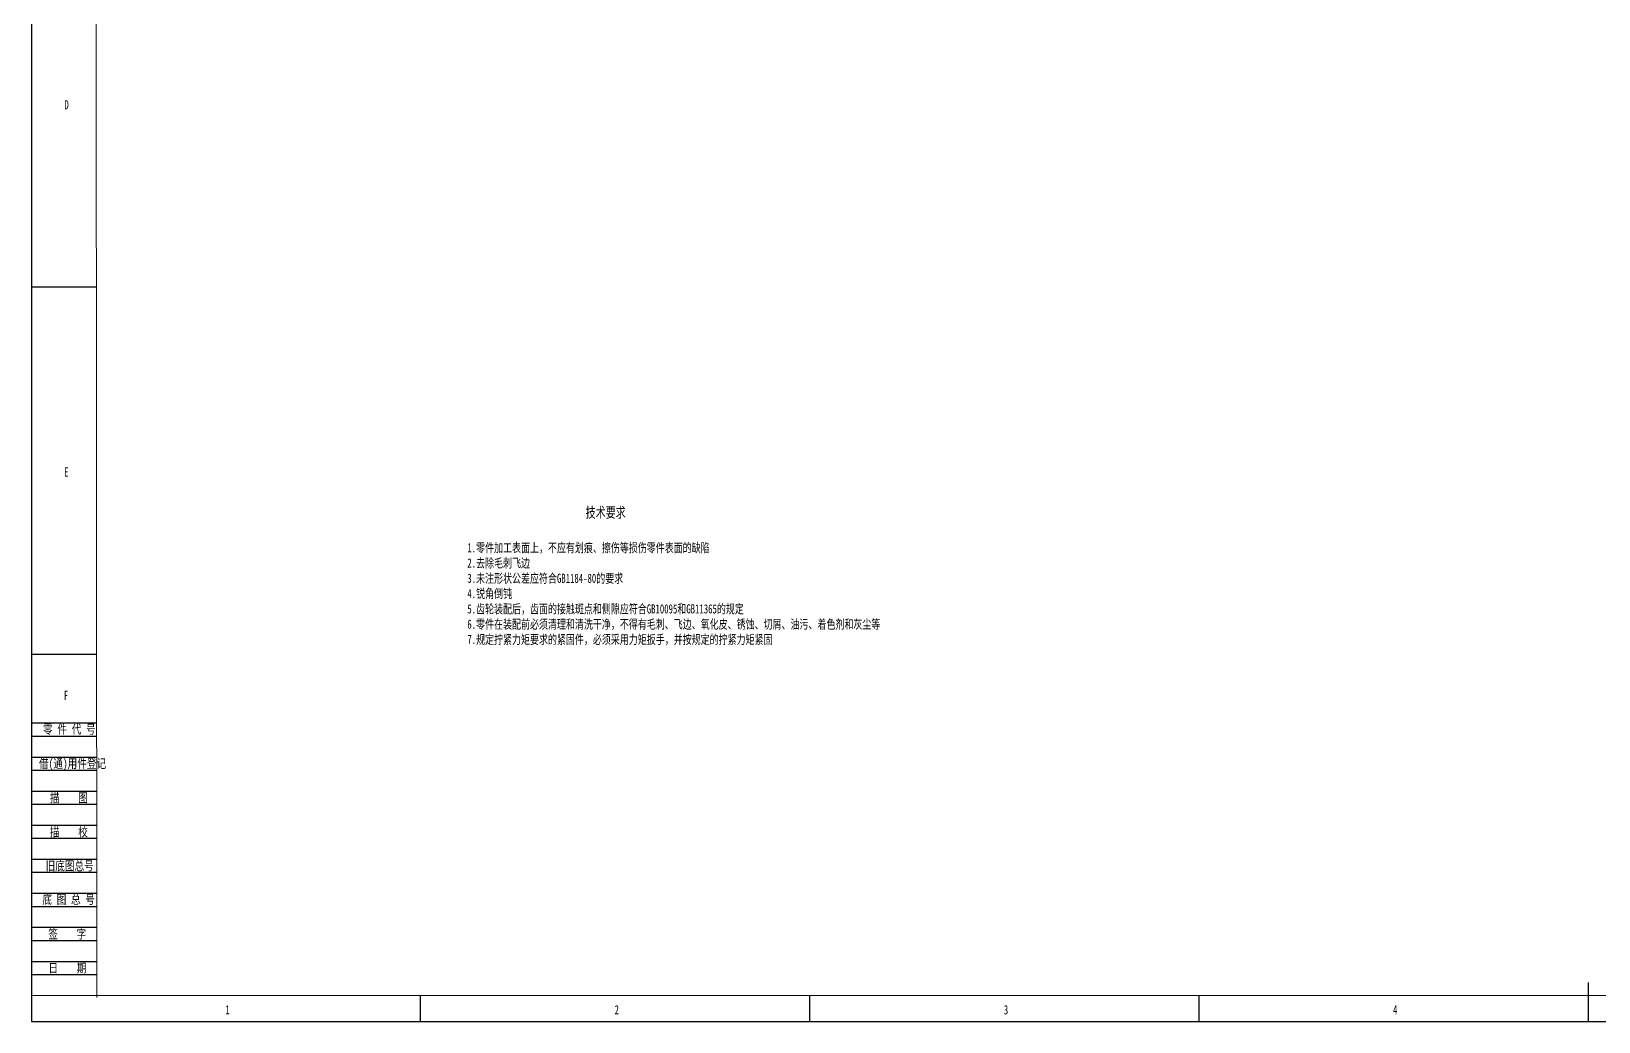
# Model space of a CAD drawing. Header units: millimetres. Extents: x 0 to 1189, y 0 to 841.
# Drawn here: x 0 to 598, y 0 to 378 of the extents above; entities that cross this region are included whole.
import ezdxf

# ---------------------------------------------------------------- set-up
doc = ezdxf.new("R2010")
doc.units = ezdxf.units.MM
for name, color, linetype in [('10', 7, 'Continuous'), ('5', 7, 'Continuous'), ('9', 7, 'Continuous')]:
    doc.layers.add(name, color=color, linetype=linetype)
doc.layers.add('标注层', color=4, linetype='Continuous', lineweight=15)
doc.styles.add('SLDTEXTSTYLE0', font='TXT', dxfattribs={"width": 0.7})
doc.styles.add('中文', font='hyswlongfangsong.ttf', dxfattribs={"height": 3.5})
doc.styles.add('名称', font='', dxfattribs={"width": 0.7, "height": 4})
doc.styles.get('名称').set_extended_font_data('STFangsong')

msp = doc.modelspace()

# ---------------------------------------------------------------- linework, layer by layer
at = {"layer": '10', "color": 7}
for p, q in [((25, 280.333), (0, 280.333)), ((25, 140.167), (0, 140.167)), ((0, 114), (25, 114)), ((0, 109), (25, 109)), ((0, 101), (25, 101)), ((0, 96), (25, 96)), ((0, 88), (25, 88)), ((0, 83), (25, 83)), ((0, 75), (25, 75)), ((0, 70), (25, 70)), ((0, 62), (25, 62)), ((0, 57), (25, 57)), ((0, 49), (25, 49)), ((0, 44), (25, 44)), ((0, 36), (25, 36)), ((0, 31), (25, 31)), ((0, 23), (25, 23)), ((0, 18), (25, 18)), ((594.5, 10), (594.5, 15)), ((148.625, 0), (148.625, 10)), ((297.25, 0), (297.25, 10)), ((445.875, 0), (445.875, 10)), ((594.5, 0), (594.5, 10))]:
    msp.add_line(p, q, dxfattribs=at)
at = {"layer": '5', "color": 7, "lineweight": 15}
for p, q in [((24.451, 830.269), (25.006, 9.269)), ((0, 10), (1179.006, 10))]:
    msp.add_line(p, q, dxfattribs=at)
at = {"layer": '9', "color": 7}
for p, q in [((0, 841), (0, 0)), ((0, 0), (1189, 0))]:
    msp.add_line(p, q, dxfattribs=at)

# ---------------------------------------------------------------- texts
at = {"layer": '9', "color": 7, "char_height": 3.5}
for s, insert, attachment_point, style in [('D', (13.444, 351.678), 2, 'SLDTEXTSTYLE0'), ('E', (13.341, 211.512), 2, 'SLDTEXTSTYLE0'), ('F', (13.247, 126.262), 2, 'SLDTEXTSTYLE0'), ('零 件 代 号', (4.482, 113.36), 1, '中文'), ('借(通)用件登记', (2.933, 100.276), 1, '中文'), ('描    图', (14.352, 87.176), 2, '中文'), ('描    校', (14.319, 74.137), 2, '中文'), ('旧底图总号', (5.459, 61.201), 1, '中文'), ('底 图 总 号', (4.212, 48.433), 1, '中文'), ('签    字', (13.706, 35.193), 2, '中文'), ('日    期', (13.783, 22.233), 2, '中文'), ('1', (74.93, 6.262), 2, 'SLDTEXTSTYLE0'), ('2', (223.512, 6.262), 2, 'SLDTEXTSTYLE0'), ('3', (372.137, 6.262), 2, 'SLDTEXTSTYLE0'), ('4', (520.75, 6.262), 2, 'SLDTEXTSTYLE0')]:
    msp.add_mtext(s, dxfattribs=dict(at, insert=insert, attachment_point=attachment_point, style=style))
at = {"layer": '标注层', "attachment_point": 1, "style": '名称'}
for s, width, insert, char_height in [('\\pi57.673;{\\fSimSun|b0|i0|c134|p2;技术要求}', 130.91705, (153.97, 196.338), 4), ('1.{\\fSimSun|b0|i0|c134|p2;零件加工表面上，不应有划痕、擦伤等损伤零件表面的缺陷\\P2.去除毛刺飞边\\P3.未注形状公差应符合GB1184-80的要求\\P4.锐角倒钝\\P5.齿轮装配后，齿面的接触斑点和侧隙应符合GB10095和GB11365的规定\\P6.零件在装配前必须清理和清洗干净，不得有毛刺、飞边、氧化皮、锈蚀、切屑、油污、着色剂和灰尘等\\P7.规定拧紧力矩要求的紧固件，必须采用力矩扳手，并按规定的拧紧力矩紧固}', 164.54175, (166.478, 182.625), 3.5)]:
    msp.add_mtext_dynamic_manual_height_columns(s, width=width, gutter_width=12.5, heights=[0], dxfattribs=dict(at, insert=insert, char_height=char_height))

doc.saveas('drawing.dxf')
